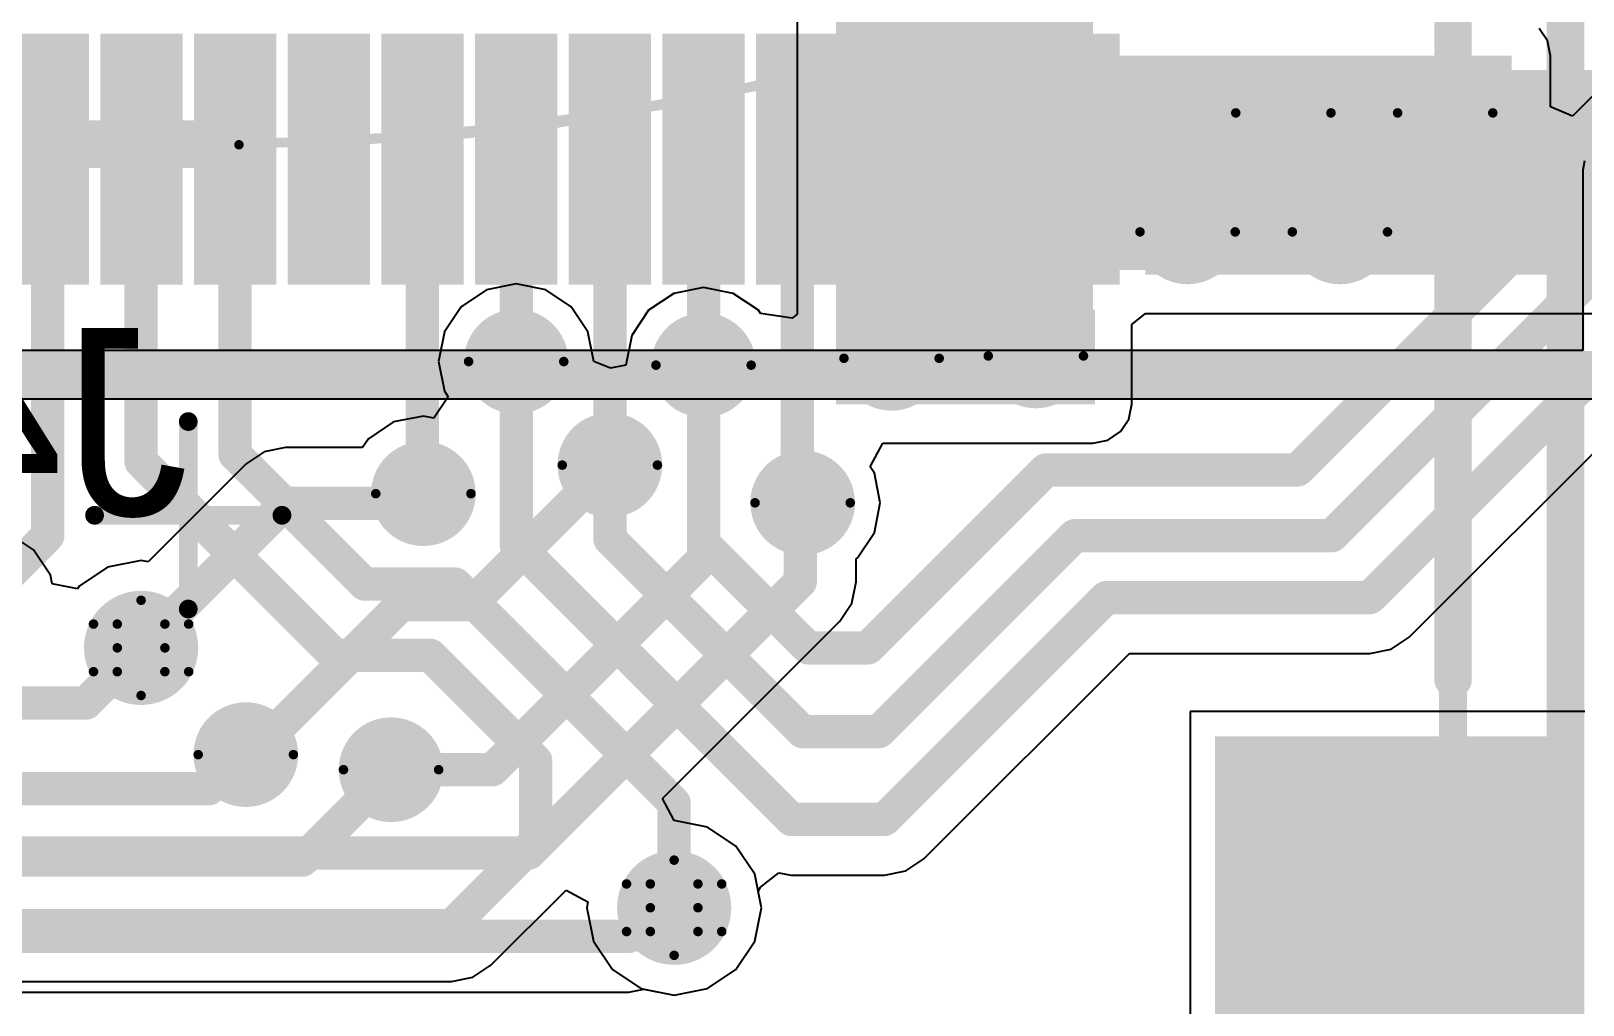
# Model space of a CAD drawing. Header units: millimetres. Extents: x 1.5 to 19.4, y 0 to 11.5.
# Drawn here: x 8.1013 to 8.4274, y 6.8576 to 7.0622 of the extents above; entities that cross this region are included whole.
import ezdxf

# ---------------------------------------------------------------- set-up
doc = ezdxf.new("R2010")
doc.units = ezdxf.units.MM
doc.header["$MEASUREMENT"] = 0
for name, color, linetype in [('BottomLayer', 5, 'Continuous'), ('BottomOverlay', 54, 'Continuous'), ('BottomPaste', 16, 'Continuous'), ('BottomSolder', 6, 'Continuous'), ('DrillDrawing', 1, 'Continuous'), ('InternalPlane1', 76, 'Continuous'), ('InternalPlane2', 16, 'Continuous'), ('Mechanical10', 56, 'Continuous'), ('Mechanical12', 56, 'Continuous'), ('Mechanical15', 56, 'Continuous'), ('Mechanical2', 216, 'Continuous'), ('MultiLayer', 9, 'Continuous'), ('TopLayer', 1, 'Continuous'), ('ViaHoleLayer', 16, 'Continuous')]:
    doc.layers.add(name, color=color, linetype=linetype)

# ---------------------------------------------------------------- blocks, each defined once
blk = doc.blocks.new('OMRON_XF2M_2015_1A_0_B_10')
at = {"layer": 'BottomLayer'}
for points in [[(-0.28543, 0.04921), (-0.2185, 0.04921), (-0.28543, 0.10827), (-0.2185, 0.10827)], [(-0.19291, -0.09843), (-0.1811, -0.09843), (-0.19291, -0.05118), (-0.1811, -0.05118)], [(-0.17323, -0.09843), (-0.16142, -0.09843), (-0.17323, -0.05118), (-0.16142, -0.05118)], [(-0.15354, -0.09843), (-0.14173, -0.09843), (-0.15354, -0.05118), (-0.14173, -0.05118)], [(-0.13386, -0.09843), (-0.12205, -0.09843), (-0.13386, -0.05118), (-0.12205, -0.05118)], [(-0.11417, -0.09843), (-0.10236, -0.09843), (-0.11417, -0.05118), (-0.10236, -0.05118)], [(-0.09449, -0.09843), (-0.08268, -0.09843), (-0.09449, -0.05118), (-0.08268, -0.05118)], [(-0.0748, -0.09843), (-0.06299, -0.09843), (-0.0748, -0.05118), (-0.06299, -0.05118)], [(-0.05512, -0.09843), (-0.04331, -0.09843), (-0.05512, -0.05118), (-0.04331, -0.05118)], [(-0.03543, -0.09843), (-0.02362, -0.09843), (-0.03543, -0.05118), (-0.02362, -0.05118)], [(-0.01575, -0.09843), (-0.00394, -0.09843), (-0.01575, -0.05118), (-0.00394, -0.05118)], [(0.00394, -0.09843), (0.01575, -0.09843), (0.00394, -0.05118), (0.01575, -0.05118)], [(0.02362, -0.09843), (0.03543, -0.09843), (0.02362, -0.05118), (0.03543, -0.05118)]]:
    blk.add_solid(points, dxfattribs=at)
at = {"layer": 'BottomOverlay', "const_width": 0.00787}
blk.add_lwpolyline([(-0.26575, 0.03445), (-0.26575, -0.11614)], dxfattribs=at)
at = {"layer": 'BottomOverlay'}
for points, const_width in [([(-0.26772, 0.03445, 1), (-0.26378, 0.03445, 1)], 0.00394), ([(-0.21008, -0.075, 1), (-0.21992, -0.075, 1)], 0.00984), ([(-0.22238, -0.075, 1), (-0.21746, -0.075, 1)], 0.00492), ([(-0.21254, -0.075, 1), (-0.20762, -0.075, 1)], 0.00492)]:
    blk.add_lwpolyline(points, format="xyb", close=True, dxfattribs=dict(at, const_width=const_width))
at = {"layer": 'BottomPaste'}
for points in [[(-0.28543, 0.04921), (-0.2185, 0.04921), (-0.28543, 0.10827), (-0.2185, 0.10827)], [(-0.19291, -0.09843), (-0.1811, -0.09843), (-0.19291, -0.05118), (-0.1811, -0.05118)], [(-0.17323, -0.09843), (-0.16142, -0.09843), (-0.17323, -0.05118), (-0.16142, -0.05118)], [(-0.15354, -0.09843), (-0.14173, -0.09843), (-0.15354, -0.05118), (-0.14173, -0.05118)], [(-0.13386, -0.09843), (-0.12205, -0.09843), (-0.13386, -0.05118), (-0.12205, -0.05118)], [(-0.11417, -0.09843), (-0.10236, -0.09843), (-0.11417, -0.05118), (-0.10236, -0.05118)], [(-0.09449, -0.09843), (-0.08268, -0.09843), (-0.09449, -0.05118), (-0.08268, -0.05118)], [(-0.0748, -0.09843), (-0.06299, -0.09843), (-0.0748, -0.05118), (-0.06299, -0.05118)], [(-0.05512, -0.09843), (-0.04331, -0.09843), (-0.05512, -0.05118), (-0.04331, -0.05118)], [(-0.03543, -0.09843), (-0.02362, -0.09843), (-0.03543, -0.05118), (-0.02362, -0.05118)], [(-0.01575, -0.09843), (-0.00394, -0.09843), (-0.01575, -0.05118), (-0.00394, -0.05118)], [(0.00394, -0.09843), (0.01575, -0.09843), (0.00394, -0.05118), (0.01575, -0.05118)], [(0.02362, -0.09843), (0.03543, -0.09843), (0.02362, -0.05118), (0.03543, -0.05118)]]:
    blk.add_solid(points, dxfattribs=at)
at = {"layer": 'BottomSolder'}
for points in [[(-0.28819, 0.04646), (-0.21575, 0.04646), (-0.28819, 0.11102), (-0.21575, 0.11102)], [(-0.19567, -0.10118), (-0.17835, -0.10118), (-0.19567, -0.04843), (-0.17835, -0.04843)], [(-0.17598, -0.10118), (-0.15866, -0.10118), (-0.17598, -0.04843), (-0.15866, -0.04843)], [(-0.1563, -0.10118), (-0.13898, -0.10118), (-0.1563, -0.04843), (-0.13898, -0.04843)], [(-0.13661, -0.10118), (-0.11929, -0.10118), (-0.13661, -0.04843), (-0.11929, -0.04843)], [(-0.11693, -0.10118), (-0.09961, -0.10118), (-0.11693, -0.04843), (-0.09961, -0.04843)], [(-0.09724, -0.10118), (-0.07992, -0.10118), (-0.09724, -0.04843), (-0.07992, -0.04843)], [(-0.07756, -0.10118), (-0.06024, -0.10118), (-0.07756, -0.04843), (-0.06024, -0.04843)], [(-0.05787, -0.10118), (-0.04055, -0.10118), (-0.05787, -0.04843), (-0.04055, -0.04843)], [(-0.03819, -0.10118), (-0.02087, -0.10118), (-0.03819, -0.04843), (-0.02087, -0.04843)], [(-0.0185, -0.10118), (-0.00118, -0.10118), (-0.0185, -0.04843), (-0.00118, -0.04843)], [(0.00118, -0.10118), (0.0185, -0.10118), (0.00118, -0.04843), (0.0185, -0.04843)], [(0.02087, -0.10118), (0.03819, -0.10118), (0.02087, -0.04843), (0.03819, -0.04843)]]:
    blk.add_solid(points, dxfattribs=at)
at = {"layer": 'Mechanical10', "const_width": 0.00787}
blk.add_lwpolyline([(-0.28937, 0.12008), (-0.28937, -0.12008)], dxfattribs=at)
at = {"layer": 'Mechanical12', "const_width": 0.00591}
blk.add_lwpolyline([(-0.26575, 0.11614), (-0.26575, -0.11614)], dxfattribs=at)
at = {"layer": 'Mechanical15'}
for points, const_width in [([(-0.28937, 0.12008), (-0.28937, -0.12008)], 0.00787), ([(0, 0.01969), (0, -0.01969)], 0.00394), ([(0.01969, 0), (-0.01969, 0)], 0.00394)]:
    blk.add_lwpolyline(points, dxfattribs=dict(at, const_width=const_width))
at = {"layer": 'Mechanical15', "const_width": 0.00197}
for points in [[(-0.00098, 0.01969, 1), (0.00098, 0.01969, 1)], [(-0.02067, 0, 1), (-0.0187, 0, 1)], [(0.0187, 0, 1), (0.02067, 0, 1)], [(-0.00098, -0.01969, 1), (0.00098, -0.01969, 1)]]:
    blk.add_lwpolyline(points, format="xyb", close=True, dxfattribs=at)
at = {"layer": 'Mechanical10', "text_generation_flag": 2}
blk.add_text('J4', height=0.03937, rotation=180, dxfattribs=at).set_placement((0, 0))

msp = doc.modelspace()

# ---------------------------------------------------------------- linework, layer by layer
at = {"layer": 'BottomLayer'}
for p, q in [((8.47676, 7.0959), (8.42519, 7.04433)), ((8.41995, 7.0601), (8.41818, 7.06274)), ((8.42057, 7.05698), (8.41995, 7.0601)), ((8.42057, 7.04625), (8.42057, 7.05698)), ((8.39088, 6.93485), (8.50127, 7.04525)), ((8.42519, 7.04433), (8.42057, 7.04625)), ((8.38259, 6.93142), (8.38707, 6.93231)), ((8.38707, 6.93231), (8.39088, 6.93485)), ((8.28888, 6.88825), (8.33206, 6.93142)), ((8.33206, 6.93142), (8.38259, 6.93142)), ((8.42776, 6.91923), (8.34483, 6.91923)), ((8.34483, 6.91923), (8.34483, 6.84417)), ((8.28508, 6.8857), (8.28888, 6.88825)), ((8.25454, 6.88228), (8.2584, 6.88534)), ((8.2584, 6.88534), (8.26104, 6.88481)), ((8.26104, 6.88481), (8.28059, 6.88481)), ((8.28059, 6.88481), (8.28508, 6.8857)), ((8.19793, 6.86591), (8.2137, 6.88168)), ((8.2137, 6.88168), (8.21831, 6.87922)), ((8.25407, 6.88149), (8.25454, 6.88228)), ((8.25477, 6.87798), (8.25407, 6.88149)), ((8.21831, 6.87922), (8.21806, 6.87798)), ((8.21806, 6.87798), (8.21946, 6.87095)), ((8.25337, 6.87095), (8.25477, 6.87798)), ((8.21946, 6.87095), (8.22344, 6.865)), ((8.24939, 6.865), (8.25337, 6.87095)), ((8.19412, 6.86336), (8.19793, 6.86591)), ((8.22344, 6.865), (8.22939, 6.86102)), ((8.24344, 6.86102), (8.24939, 6.865)), ((8.0212, 6.86247), (8.18964, 6.86247)), ((8.18964, 6.86247), (8.19412, 6.86336)), ((8.22939, 6.86102), (8.23642, 6.85962)), ((8.23642, 6.85962), (8.24344, 6.86102))]:
    msp.add_line(p, q, dxfattribs=at)
for points, const_width in [([(8.36742, 6.96998), (8.48505, 7.08761)], 0.007), ([(8.37459, 6.95614), (8.49142, 7.07298)], 0.007), ([(8.38259, 6.94314), (8.49642, 7.05698)], 0.007), ([(8.1048, 6.95614), (8.1048, 7.03524)], 0.007), ([(8.12442, 7.03517), (8.12449, 7.03524)], 0.007), ([(8.12442, 6.97173), (8.12442, 7.03517)], 0.007), ([(8.14417, 6.97322), (8.14417, 7.03524)], 0.007), ([(8.18354, 6.96498), (8.18354, 7.03524)], 0.007), ([(8.20323, 6.99274), (8.20323, 7.03524)], 0.007), ([(8.22291, 6.97098), (8.22291, 7.03524)], 0.007), ([(8.2426, 6.99198), (8.2426, 7.03524)], 0.007), ([(8.26228, 6.96419), (8.26228, 7.03524)], 0.007), ([(8.28197, 6.99355), (8.28197, 7.03524)], 0.009), ([(8.28197, 7.03524), (8.2821, 7.03511)], 0.007), ([(8.28197, 6.99355), (8.2821, 6.99342)], 0.009), ([(8.20323, 6.95435), (8.20323, 6.99274)], 0.007), ([(8.2426, 6.95457), (8.2426, 6.99198)], 0.007), ([(8.12442, 6.97173), (8.16517, 6.93098)], 0.007), ([(8.14417, 6.97322), (8.17142, 6.94598)], 0.007), ([(8.22291, 6.95548), (8.22291, 6.97098)], 0.007), ([(8.27715, 6.93258), (8.31454, 6.96998)], 0.007), ([(8.31454, 6.96998), (8.36742, 6.96998)], 0.007), ([(8.26228, 6.96419), (8.26342, 6.96306)], 0.007), ([(8.09029, 6.94163), (8.1048, 6.95614)], 0.007), ([(8.22291, 6.95548), (8.26342, 6.91498)], 0.007), ([(8.27942, 6.91498), (8.32059, 6.95614)], 0.007), ([(8.32059, 6.95614), (8.37459, 6.95614)], 0.007), ([(8.20323, 6.95435), (8.26104, 6.89654)], 0.007), ([(8.2426, 6.95457), (8.26459, 6.93258)], 0.007), ([(8.17142, 6.94598), (8.19042, 6.94598)], 0.007), ([(8.19042, 6.94598), (8.23642, 6.89998)], 0.007), ([(8.28059, 6.89654), (8.3272, 6.94314)], 0.007), ([(8.3272, 6.94314), (8.38259, 6.94314)], 0.007), ([(8.11281, 6.92098), (8.12442, 6.93258)], 0.007), ([(8.26459, 6.93258), (8.27715, 6.93258)], 0.007), ([(8.16517, 6.93098), (8.18524, 6.93098)], 0.007), ([(8.18524, 6.93098), (8.20733, 6.90889)], 0.007), ([(8.05142, 6.92098), (8.11281, 6.92098)], 0.007), ([(8.26342, 6.91498), (8.27942, 6.91498)], 0.007), ([(8.13861, 6.90298), (8.14579, 6.91015)], 0.007), ([(8.14579, 6.91015), (8.14642, 6.91015)], 0.007), ([(8.1583, 6.88798), (8.1773, 6.90698)], 0.007), ([(8.17694, 6.90698), (8.1773, 6.90698)], 0.007), ([(8.20733, 6.89189), (8.20733, 6.90889)], 0.007), ([(8.04342, 6.90298), (8.13861, 6.90298)], 0.007), ([(8.23642, 6.87798), (8.23642, 6.89998)], 0.007), ([(8.26104, 6.89654), (8.28059, 6.89654)], 0.007), ([(8.18964, 6.8742), (8.20733, 6.89189)], 0.007), ([(8.03242, 6.88798), (8.1583, 6.88798)], 0.007), ([(8.0212, 6.8742), (8.18964, 6.8742)], 0.007)]:
    msp.add_lwpolyline(points, dxfattribs=dict(at, const_width=const_width))
for points, const_width in [([(8.36042, 7.04498, 1), (8.36842, 7.04498, 1)], 0.008), ([(8.39442, 7.04498, 1), (8.40242, 7.04498, 1)], 0.008), ([(8.10305, 7.03524, 1), (8.10655, 7.03524, 1)], 0.0035), ([(8.12267, 7.03517, 1), (8.12617, 7.03517, 1)], 0.0035), ([(8.12267, 7.03517, 1), (8.12617, 7.03517, 1)], 0.0035), ([(8.12274, 7.03524, 1), (8.12624, 7.03524, 1)], 0.0035), ([(8.14242, 7.03524, 1), (8.14592, 7.03524, 1)], 0.0035), ([(8.18179, 7.03524, 1), (8.18529, 7.03524, 1)], 0.0035), ([(8.20148, 7.03524, 1), (8.20498, 7.03524, 1)], 0.0035), ([(8.22116, 7.03524, 1), (8.22466, 7.03524, 1)], 0.0035), ([(8.24085, 7.03524, 1), (8.24435, 7.03524, 1)], 0.0035), ([(8.26053, 7.03524, 1), (8.26403, 7.03524, 1)], 0.0035), ([(8.27972, 7.03524, 1), (8.28422, 7.03524, 1)], 0.0045), ([(8.28022, 7.03524, 1), (8.28372, 7.03524, 1)], 0.0035), ([(8.28035, 7.03511, 1), (8.28385, 7.03511, 1)], 0.0035), ([(8.3403, 7.01998, 1), (8.3483, 7.01998, 1)], 0.008), ([(8.3723, 7.01998, 1), (8.3803, 7.01998, 1)], 0.008), ([(8.2781, 6.99342, 1), (8.2861, 6.99342, 1)], 0.008), ([(8.30842, 6.99392, 1), (8.31642, 6.99392, 1)], 0.008), ([(8.19923, 6.99274, 1), (8.20723, 6.99274, 1)], 0.008), ([(8.2386, 6.99198, 1), (8.2466, 6.99198, 1)], 0.008), ([(8.27972, 6.99355, 1), (8.28422, 6.99355, 1)], 0.0045), ([(8.27972, 6.99355, 1), (8.28422, 6.99355, 1)], 0.0045), ([(8.27985, 6.99342, 1), (8.28435, 6.99342, 1)], 0.0045), ([(8.20148, 6.99274, 1), (8.20498, 6.99274, 1)], 0.0035), ([(8.20148, 6.99274, 1), (8.20498, 6.99274, 1)], 0.0035), ([(8.24085, 6.99198, 1), (8.24435, 6.99198, 1)], 0.0035), ([(8.24085, 6.99198, 1), (8.24435, 6.99198, 1)], 0.0035), ([(8.21891, 6.97098, 1), (8.22691, 6.97098, 1)], 0.008), ([(8.12267, 6.97173, 1), (8.12617, 6.97173, 1)], 0.0035), ([(8.12267, 6.97173, 1), (8.12617, 6.97173, 1)], 0.0035), ([(8.14242, 6.97322, 1), (8.14592, 6.97322, 1)], 0.0035), ([(8.14242, 6.97322, 1), (8.14592, 6.97322, 1)], 0.0035), ([(8.17973, 6.96498, 1), (8.18773, 6.96498, 1)], 0.008), ([(8.22116, 6.97098, 1), (8.22466, 6.97098, 1)], 0.0035), ([(8.22116, 6.97098, 1), (8.22466, 6.97098, 1)], 0.0035), ([(8.31279, 6.96998, 1), (8.31629, 6.96998, 1)], 0.0035), ([(8.31279, 6.96998, 1), (8.31629, 6.96998, 1)], 0.0035), ([(8.36567, 6.96998, 1), (8.36917, 6.96998, 1)], 0.0035), ([(8.36567, 6.96998, 1), (8.36917, 6.96998, 1)], 0.0035), ([(8.18179, 6.96498, 1), (8.18529, 6.96498, 1)], 0.0035), ([(8.25942, 6.96306, 1), (8.26742, 6.96306, 1)], 0.008), ([(8.26053, 6.96419, 1), (8.26403, 6.96419, 1)], 0.0035), ([(8.26053, 6.96419, 1), (8.26403, 6.96419, 1)], 0.0035), ([(8.26167, 6.96306, 1), (8.26517, 6.96306, 1)], 0.0035), ([(8.10305, 6.95614, 1), (8.10655, 6.95614, 1)], 0.0035), ([(8.10305, 6.95614, 1), (8.10655, 6.95614, 1)], 0.0035), ([(8.22116, 6.95548, 1), (8.22466, 6.95548, 1)], 0.0035), ([(8.22116, 6.95548, 1), (8.22466, 6.95548, 1)], 0.0035), ([(8.31884, 6.95614, 1), (8.32234, 6.95614, 1)], 0.0035), ([(8.31884, 6.95614, 1), (8.32234, 6.95614, 1)], 0.0035), ([(8.37284, 6.95614, 1), (8.37634, 6.95614, 1)], 0.0035), ([(8.37284, 6.95614, 1), (8.37634, 6.95614, 1)], 0.0035), ([(8.20148, 6.95435, 1), (8.20498, 6.95435, 1)], 0.0035), ([(8.20148, 6.95435, 1), (8.20498, 6.95435, 1)], 0.0035), ([(8.24085, 6.95457, 1), (8.24435, 6.95457, 1)], 0.0035), ([(8.24085, 6.95457, 1), (8.24435, 6.95457, 1)], 0.0035), ([(8.16967, 6.94598, 1), (8.17317, 6.94598, 1)], 0.0035), ([(8.16967, 6.94598, 1), (8.17317, 6.94598, 1)], 0.0035), ([(8.18867, 6.94598, 1), (8.19217, 6.94598, 1)], 0.0035), ([(8.18867, 6.94598, 1), (8.19217, 6.94598, 1)], 0.0035), ([(8.32545, 6.94314, 1), (8.32895, 6.94314, 1)], 0.0035), ([(8.32545, 6.94314, 1), (8.32895, 6.94314, 1)], 0.0035), ([(8.38084, 6.94314, 1), (8.38434, 6.94314, 1)], 0.0035), ([(8.38084, 6.94314, 1), (8.38434, 6.94314, 1)], 0.0035), ([(8.11942, 6.93258, 1), (8.12942, 6.93258, 1)], 0.01), ([(8.12267, 6.93258, 1), (8.12617, 6.93258, 1)], 0.0035), ([(8.26284, 6.93258, 1), (8.26634, 6.93258, 1)], 0.0035), ([(8.26284, 6.93258, 1), (8.26634, 6.93258, 1)], 0.0035), ([(8.2754, 6.93258, 1), (8.2789, 6.93258, 1)], 0.0035), ([(8.2754, 6.93258, 1), (8.2789, 6.93258, 1)], 0.0035), ([(8.16342, 6.93098, 1), (8.16692, 6.93098, 1)], 0.0035), ([(8.16342, 6.93098, 1), (8.16692, 6.93098, 1)], 0.0035), ([(8.18349, 6.93098, 1), (8.18699, 6.93098, 1)], 0.0035), ([(8.18349, 6.93098, 1), (8.18699, 6.93098, 1)], 0.0035), ([(8.11106, 6.92098, 1), (8.11456, 6.92098, 1)], 0.0035), ([(8.11106, 6.92098, 1), (8.11456, 6.92098, 1)], 0.0035), ([(8.14242, 6.91015, 1), (8.15042, 6.91015, 1)], 0.008), ([(8.26167, 6.91498, 1), (8.26517, 6.91498, 1)], 0.0035), ([(8.26167, 6.91498, 1), (8.26517, 6.91498, 1)], 0.0035), ([(8.27767, 6.91498, 1), (8.28117, 6.91498, 1)], 0.0035), ([(8.27767, 6.91498, 1), (8.28117, 6.91498, 1)], 0.0035), ([(8.14404, 6.91015, 1), (8.14754, 6.91015, 1)], 0.0035), ([(8.14404, 6.91015, 1), (8.14754, 6.91015, 1)], 0.0035), ([(8.14467, 6.91015, 1), (8.14817, 6.91015, 1)], 0.0035), ([(8.17294, 6.90698, 1), (8.18094, 6.90698, 1)], 0.008), ([(8.17519, 6.90698, 1), (8.17869, 6.90698, 1)], 0.0035), ([(8.17555, 6.90698, 1), (8.17905, 6.90698, 1)], 0.0035), ([(8.17555, 6.90698, 1), (8.17905, 6.90698, 1)], 0.0035), ([(8.20558, 6.90889, 1), (8.20908, 6.90889, 1)], 0.0035), ([(8.20558, 6.90889, 1), (8.20908, 6.90889, 1)], 0.0035), ([(8.13686, 6.90298, 1), (8.14036, 6.90298, 1)], 0.0035), ([(8.13686, 6.90298, 1), (8.14036, 6.90298, 1)], 0.0035), ([(8.23467, 6.89998, 1), (8.23817, 6.89998, 1)], 0.0035), ([(8.23467, 6.89998, 1), (8.23817, 6.89998, 1)], 0.0035), ([(8.25929, 6.89654, 1), (8.26279, 6.89654, 1)], 0.0035), ([(8.25929, 6.89654, 1), (8.26279, 6.89654, 1)], 0.0035), ([(8.27884, 6.89654, 1), (8.28234, 6.89654, 1)], 0.0035), ([(8.27884, 6.89654, 1), (8.28234, 6.89654, 1)], 0.0035), ([(8.20558, 6.89189, 1), (8.20908, 6.89189, 1)], 0.0035), ([(8.20558, 6.89189, 1), (8.20908, 6.89189, 1)], 0.0035), ([(8.15655, 6.88798, 1), (8.16005, 6.88798, 1)], 0.0035), ([(8.15655, 6.88798, 1), (8.16005, 6.88798, 1)], 0.0035), ([(8.23142, 6.87798, 1), (8.24142, 6.87798, 1)], 0.01), ([(8.23467, 6.87798, 1), (8.23817, 6.87798, 1)], 0.0035), ([(8.18789, 6.8742, 1), (8.19139, 6.8742, 1)], 0.0035), ([(8.18789, 6.8742, 1), (8.19139, 6.8742, 1)], 0.0035)]:
    msp.add_lwpolyline(points, format="xyb", close=True, dxfattribs=dict(at, const_width=const_width))
for points in [[(8.29842, 7.01198), (8.3863, 7.01198), (8.29842, 7.05698), (8.3863, 7.05698)], [(8.37242, 7.03509), (8.41242, 7.03509), (8.37242, 7.05698), (8.41242, 7.05698)], [(8.27375, 6.98378), (8.32481, 6.98378), (8.27375, 7.00362), (8.32481, 7.00362)]]:
    msp.add_solid(points, dxfattribs=at)
at = {"layer": 'DrillDrawing'}
for points, const_width in [([(8.37442, 7.04498, 1), (8.35442, 7.04498, 1)], 0.002), ([(8.40842, 7.04498, 1), (8.38842, 7.04498, 1)], 0.002), ([(8.35392, 7.04498, 1), (8.35492, 7.04498, 1)], 0.001), ([(8.37392, 7.04498, 1), (8.37492, 7.04498, 1)], 0.001), ([(8.38792, 7.04498, 1), (8.38892, 7.04498, 1)], 0.001), ([(8.40792, 7.04498, 1), (8.40892, 7.04498, 1)], 0.001), ([(8.3543, 7.01998, 1), (8.3343, 7.01998, 1)], 0.002), ([(8.3863, 7.01998, 1), (8.3663, 7.01998, 1)], 0.002), ([(8.3338, 7.01998, 1), (8.3348, 7.01998, 1)], 0.001), ([(8.3538, 7.01998, 1), (8.3548, 7.01998, 1)], 0.001), ([(8.3658, 7.01998, 1), (8.3668, 7.01998, 1)], 0.001), ([(8.3858, 7.01998, 1), (8.3868, 7.01998, 1)], 0.001), ([(8.2921, 6.99342, 1), (8.2721, 6.99342, 1)], 0.002), ([(8.32242, 6.99392, 1), (8.30242, 6.99392, 1)], 0.002), ([(8.21323, 6.99274, 1), (8.19323, 6.99274, 1)], 0.002), ([(8.2526, 6.99198, 1), (8.2326, 6.99198, 1)], 0.002), ([(8.2716, 6.99342, 1), (8.2726, 6.99342, 1)], 0.001), ([(8.2916, 6.99342, 1), (8.2926, 6.99342, 1)], 0.001), ([(8.30192, 6.99392, 1), (8.30292, 6.99392, 1)], 0.001), ([(8.32192, 6.99392, 1), (8.32292, 6.99392, 1)], 0.001), ([(8.19273, 6.99274, 1), (8.19373, 6.99274, 1)], 0.001), ([(8.21273, 6.99274, 1), (8.21373, 6.99274, 1)], 0.001), ([(8.2321, 6.99198, 1), (8.2331, 6.99198, 1)], 0.001), ([(8.2521, 6.99198, 1), (8.2531, 6.99198, 1)], 0.001), ([(8.23291, 6.97098, 1), (8.21291, 6.97098, 1)], 0.002), ([(8.19373, 6.96498, 1), (8.17373, 6.96498, 1)], 0.002), ([(8.21241, 6.97098, 1), (8.21341, 6.97098, 1)], 0.001), ([(8.23241, 6.97098, 1), (8.23341, 6.97098, 1)], 0.001), ([(8.27342, 6.96306, 1), (8.25342, 6.96306, 1)], 0.002), ([(8.17323, 6.96498, 1), (8.17423, 6.96498, 1)], 0.001), ([(8.19323, 6.96498, 1), (8.19423, 6.96498, 1)], 0.001), ([(8.25292, 6.96306, 1), (8.25392, 6.96306, 1)], 0.001), ([(8.27292, 6.96306, 1), (8.27392, 6.96306, 1)], 0.001), ([(8.12392, 6.94258, 1), (8.12492, 6.94258, 1)], 0.001), ([(8.12392, 6.94258, 1), (8.12492, 6.94258, 1)], 0.001), ([(8.11392, 6.93758, 1), (8.11492, 6.93758, 1)], 0.001), ([(8.11392, 6.93758, 1), (8.11492, 6.93758, 1)], 0.001), ([(8.11892, 6.93758, 1), (8.11992, 6.93758, 1)], 0.001), ([(8.11892, 6.93758, 1), (8.11992, 6.93758, 1)], 0.001), ([(8.12892, 6.93758, 1), (8.12992, 6.93758, 1)], 0.001), ([(8.12892, 6.93758, 1), (8.12992, 6.93758, 1)], 0.001), ([(8.13392, 6.93758, 1), (8.13492, 6.93758, 1)], 0.001), ([(8.13392, 6.93758, 1), (8.13492, 6.93758, 1)], 0.001), ([(8.11892, 6.93258, 1), (8.11992, 6.93258, 1)], 0.001), ([(8.11892, 6.93258, 1), (8.11992, 6.93258, 1)], 0.001), ([(8.12892, 6.93258, 1), (8.12992, 6.93258, 1)], 0.001), ([(8.12892, 6.93258, 1), (8.12992, 6.93258, 1)], 0.001), ([(8.11392, 6.92758, 1), (8.11492, 6.92758, 1)], 0.001), ([(8.11392, 6.92758, 1), (8.11492, 6.92758, 1)], 0.001), ([(8.11892, 6.92758, 1), (8.11992, 6.92758, 1)], 0.001), ([(8.11892, 6.92758, 1), (8.11992, 6.92758, 1)], 0.001), ([(8.12892, 6.92758, 1), (8.12992, 6.92758, 1)], 0.001), ([(8.12892, 6.92758, 1), (8.12992, 6.92758, 1)], 0.001), ([(8.13392, 6.92758, 1), (8.13492, 6.92758, 1)], 0.001), ([(8.13392, 6.92758, 1), (8.13492, 6.92758, 1)], 0.001), ([(8.12392, 6.92258, 1), (8.12492, 6.92258, 1)], 0.001), ([(8.12392, 6.92258, 1), (8.12492, 6.92258, 1)], 0.001), ([(8.15642, 6.91015, 1), (8.13642, 6.91015, 1)], 0.002), ([(8.18694, 6.90698, 1), (8.16694, 6.90698, 1)], 0.002), ([(8.13592, 6.91015, 1), (8.13692, 6.91015, 1)], 0.001), ([(8.15592, 6.91015, 1), (8.15692, 6.91015, 1)], 0.001), ([(8.16644, 6.90698, 1), (8.16744, 6.90698, 1)], 0.001), ([(8.18644, 6.90698, 1), (8.18744, 6.90698, 1)], 0.001), ([(8.23592, 6.88798, 1), (8.23692, 6.88798, 1)], 0.001), ([(8.23592, 6.88798, 1), (8.23692, 6.88798, 1)], 0.001), ([(8.22592, 6.88298, 1), (8.22692, 6.88298, 1)], 0.001), ([(8.22592, 6.88298, 1), (8.22692, 6.88298, 1)], 0.001), ([(8.23092, 6.88298, 1), (8.23192, 6.88298, 1)], 0.001), ([(8.23092, 6.88298, 1), (8.23192, 6.88298, 1)], 0.001), ([(8.24092, 6.88298, 1), (8.24192, 6.88298, 1)], 0.001), ([(8.24092, 6.88298, 1), (8.24192, 6.88298, 1)], 0.001), ([(8.24592, 6.88298, 1), (8.24692, 6.88298, 1)], 0.001), ([(8.24592, 6.88298, 1), (8.24692, 6.88298, 1)], 0.001), ([(8.23092, 6.87798, 1), (8.23192, 6.87798, 1)], 0.001), ([(8.23092, 6.87798, 1), (8.23192, 6.87798, 1)], 0.001), ([(8.24092, 6.87798, 1), (8.24192, 6.87798, 1)], 0.001), ([(8.24092, 6.87798, 1), (8.24192, 6.87798, 1)], 0.001), ([(8.22592, 6.87298, 1), (8.22692, 6.87298, 1)], 0.001), ([(8.22592, 6.87298, 1), (8.22692, 6.87298, 1)], 0.001), ([(8.23092, 6.87298, 1), (8.23192, 6.87298, 1)], 0.001), ([(8.23092, 6.87298, 1), (8.23192, 6.87298, 1)], 0.001), ([(8.24092, 6.87298, 1), (8.24192, 6.87298, 1)], 0.001), ([(8.24092, 6.87298, 1), (8.24192, 6.87298, 1)], 0.001), ([(8.24592, 6.87298, 1), (8.24692, 6.87298, 1)], 0.001), ([(8.24592, 6.87298, 1), (8.24692, 6.87298, 1)], 0.001), ([(8.23592, 6.86798, 1), (8.23692, 6.86798, 1)], 0.001), ([(8.23592, 6.86798, 1), (8.23692, 6.86798, 1)], 0.001)]:
    msp.add_lwpolyline(points, format="xyb", close=True, dxfattribs=dict(at, const_width=const_width))
at = {"layer": 'DrillDrawing', "const_width": 0.002}
for points in [[(8.11942, 6.93758), (8.12442, 6.94258)], [(8.12442, 6.94258), (8.12942, 6.93758)], [(8.11442, 6.93758), (8.11942, 6.93258)], [(8.11442, 6.93758), (8.11942, 6.93758)], [(8.12942, 6.93758), (8.13442, 6.93758)], [(8.12942, 6.93258), (8.13442, 6.93758)], [(8.11442, 6.92758), (8.11942, 6.93258)], [(8.12942, 6.93258), (8.13442, 6.92758)], [(8.11442, 6.92758), (8.11942, 6.92758)], [(8.11942, 6.92758), (8.12442, 6.92258)], [(8.12442, 6.92258), (8.12942, 6.92758)], [(8.12942, 6.92758), (8.13442, 6.92758)], [(8.23142, 6.88298), (8.23642, 6.88798)], [(8.23642, 6.88798), (8.24142, 6.88298)], [(8.22642, 6.88298), (8.23142, 6.87798)], [(8.22642, 6.88298), (8.23142, 6.88298)], [(8.24142, 6.88298), (8.24642, 6.88298)], [(8.24142, 6.87798), (8.24642, 6.88298)], [(8.22642, 6.87298), (8.23142, 6.87798)], [(8.24142, 6.87798), (8.24642, 6.87298)], [(8.22642, 6.87298), (8.23142, 6.87298)], [(8.23142, 6.87298), (8.23642, 6.86798)], [(8.23642, 6.86798), (8.24142, 6.87298)], [(8.24142, 6.87298), (8.24642, 6.87298)]]:
    msp.add_lwpolyline(points, dxfattribs=at)
at = {"layer": 'InternalPlane1'}
for points, const_width in [([(8.35892, 7.04498, 1), (8.36992, 7.04498, 1)], 0.011), ([(8.39292, 7.04498, 1), (8.40392, 7.04498, 1)], 0.011), ([(8.3388, 7.01998, 1), (8.3498, 7.01998, 1)], 0.011), ([(8.3708, 7.01998, 1), (8.3818, 7.01998, 1)], 0.011), ([(8.2766, 6.99342, 1), (8.2876, 6.99342, 1)], 0.011), ([(8.30692, 6.99392, 1), (8.31792, 6.99392, 1)], 0.011), ([(8.19773, 6.99274, 1), (8.20873, 6.99274, 1)], 0.011), ([(8.2371, 6.99198, 1), (8.2481, 6.99198, 1)], 0.011), ([(8.21741, 6.97098, 1), (8.22841, 6.97098, 1)], 0.011), ([(8.17823, 6.96498, 1), (8.18923, 6.96498, 1)], 0.011), ([(8.25792, 6.96306, 1), (8.26892, 6.96306, 1)], 0.011), ([(8.11842, 6.93258, 1), (8.13042, 6.93258, 1)], 0.012), ([(8.14092, 6.91015, 1), (8.15192, 6.91015, 1)], 0.011), ([(8.17144, 6.90698, 1), (8.18244, 6.90698, 1)], 0.011), ([(8.23042, 6.87798, 1), (8.24242, 6.87798, 1)], 0.012)]:
    msp.add_lwpolyline(points, format="xyb", close=True, dxfattribs=dict(at, const_width=const_width))
at = {"layer": 'InternalPlane2'}
for p, q in [((8.42771, 7.03493), (8.42732, 7.03298)), ((8.42732, 7.03298), (8.42732, 6.99507)), ((8.42732, 6.99507), (7.75153, 6.99507)), ((7.74942, 6.98488), (8.43242, 6.98488))]:
    msp.add_line(p, q, dxfattribs=at)
for points, const_width in [([(8.35892, 7.04498, 1), (8.36992, 7.04498, 1)], 0.011), ([(8.39292, 7.04498, 1), (8.40392, 7.04498, 1)], 0.011), ([(8.3388, 7.01998, 1), (8.3498, 7.01998, 1)], 0.011), ([(8.3708, 7.01998, 1), (8.3818, 7.01998, 1)], 0.011), ([(8.2766, 6.99342, 1), (8.2876, 6.99342, 1)], 0.011), ([(8.30692, 6.99392, 1), (8.31792, 6.99392, 1)], 0.011), ([(8.19773, 6.99274, 1), (8.20873, 6.99274, 1)], 0.011), ([(8.2371, 6.99198, 1), (8.2481, 6.99198, 1)], 0.011), ([(8.21741, 6.97098, 1), (8.22841, 6.97098, 1)], 0.011), ([(8.17823, 6.96498, 1), (8.18923, 6.96498, 1)], 0.011), ([(8.25792, 6.96306, 1), (8.26892, 6.96306, 1)], 0.011), ([(8.11842, 6.93258, 1), (8.13042, 6.93258, 1)], 0.012), ([(8.14092, 6.91015, 1), (8.15192, 6.91015, 1)], 0.011), ([(8.17144, 6.90698, 1), (8.18244, 6.90698, 1)], 0.011), ([(8.23042, 6.87798, 1), (8.24242, 6.87798, 1)], 0.012)]:
    msp.add_lwpolyline(points, format="xyb", close=True, dxfattribs=dict(at, const_width=const_width))
at = {"layer": 'InternalPlane2', "const_width": 0.01}
msp.add_lwpolyline([(7.74942, 6.98998), (8.43242, 6.98998)], dxfattribs=at)
at = {"layer": 'Mechanical2', "const_width": 0.00197}
for points in [[(8.60783, 7.35412, -2.449692), (8.33569, 7.99437)], [(8.16247, 8.03208, -0.98256), (8.14498, 7.03829)]]:
    msp.add_lwpolyline(points, format="xyb", dxfattribs=at)
at = {"layer": 'Mechanical2', "const_width": 0.01}
msp.add_lwpolyline([(7.05193, 7.03839), (8.14248, 7.03839)], dxfattribs=at)
at = {"layer": 'Mechanical2'}
for points, const_width in [([(8.13998, 7.03839, 1), (8.14498, 7.03839, 1)], 0.005), ([(8.14449, 7.03829, 1), (8.14548, 7.03829, 1)], 0.000984)]:
    msp.add_lwpolyline(points, format="xyb", close=True, dxfattribs=dict(at, const_width=const_width))
at = {"layer": 'MultiLayer'}
for points, const_width in [([(8.36042, 7.04498, 1), (8.36842, 7.04498, 1)], 0.008), ([(8.39442, 7.04498, 1), (8.40242, 7.04498, 1)], 0.008), ([(8.3403, 7.01998, 1), (8.3483, 7.01998, 1)], 0.008), ([(8.3723, 7.01998, 1), (8.3803, 7.01998, 1)], 0.008), ([(8.2781, 6.99342, 1), (8.2861, 6.99342, 1)], 0.008), ([(8.30842, 6.99392, 1), (8.31642, 6.99392, 1)], 0.008), ([(8.19923, 6.99274, 1), (8.20723, 6.99274, 1)], 0.008), ([(8.2386, 6.99198, 1), (8.2466, 6.99198, 1)], 0.008), ([(8.21891, 6.97098, 1), (8.22691, 6.97098, 1)], 0.008), ([(8.17973, 6.96498, 1), (8.18773, 6.96498, 1)], 0.008), ([(8.25942, 6.96306, 1), (8.26742, 6.96306, 1)], 0.008), ([(8.11942, 6.93258, 1), (8.12942, 6.93258, 1)], 0.01), ([(8.14242, 6.91015, 1), (8.15042, 6.91015, 1)], 0.008), ([(8.17294, 6.90698, 1), (8.18094, 6.90698, 1)], 0.008), ([(8.23142, 6.87798, 1), (8.24142, 6.87798, 1)], 0.01)]:
    msp.add_lwpolyline(points, format="xyb", close=True, dxfattribs=dict(at, const_width=const_width))
at = {"layer": 'TopLayer'}
for p, q in [((8.26226, 7.08098), (8.26226, 7.00272)), ((8.19699, 7.00781), (8.19169, 7.00427)), ((8.20323, 7.00905), (8.19699, 7.00781)), ((8.20947, 7.00781), (8.20323, 7.00905)), ((8.21476, 7.00427), (8.20947, 7.00781)), ((8.2426, 7.00829), (8.23636, 7.00705)), ((8.24884, 7.00705), (8.2426, 7.00829)), ((8.19169, 7.00427), (8.18816, 6.99898)), ((8.2183, 6.99898), (8.21476, 7.00427)), ((8.23636, 7.00705), (8.23106, 7.00351)), ((8.25413, 7.00351), (8.24884, 7.00705)), ((8.23106, 7.00351), (8.22753, 6.99822)), ((8.25459, 7.00283), (8.25413, 7.00351)), ((8.26124, 7.00187), (8.25459, 7.00283)), ((8.26226, 7.00272), (8.26124, 7.00187)), ((8.33257, 7.00049), (8.33542, 7.00282)), ((8.33542, 7.00282), (8.43048, 7.00282)), ((8.18816, 6.99898), (8.18691, 6.99274)), ((8.21954, 6.99274), (8.2183, 6.99898)), ((8.22753, 6.99822), (8.22628, 6.99198)), ((8.33257, 6.98378), (8.33257, 7.00049)), ((8.18691, 6.99274), (8.18816, 6.9865)), ((8.22308, 6.99137), (8.21954, 6.99274)), ((8.22628, 6.99198), (8.22308, 6.99137)), ((8.18892, 6.98535), (8.18591, 6.98086)), ((8.18816, 6.9865), (8.18892, 6.98535)), ((8.18373, 6.98129), (8.17748, 6.98005)), ((8.18591, 6.98086), (8.18373, 6.98129)), ((8.33195, 6.98066), (8.33257, 6.98378)), ((8.17748, 6.98005), (8.17219, 6.97651)), ((8.32754, 6.97624), (8.33019, 6.97801)), ((8.33019, 6.97801), (8.33195, 6.98066)), ((8.15478, 6.97467), (8.15029, 6.97378)), ((8.17096, 6.97467), (8.15478, 6.97467)), ((8.17219, 6.97651), (8.17096, 6.97467)), ((8.27761, 6.97062), (8.28028, 6.97562)), ((8.28028, 6.97562), (8.32442, 6.97562)), ((8.32442, 6.97562), (8.32754, 6.97624)), ((8.15029, 6.97378), (8.14649, 6.97124)), ((8.14649, 6.97124), (8.12589, 6.95064)), ((8.27849, 6.9693), (8.27761, 6.97062)), ((8.27973, 6.96306), (8.27849, 6.9693)), ((8.27849, 6.95682), (8.27973, 6.96306)), ((8.10183, 6.95317), (8.09653, 6.9567)), ((8.27495, 6.95152), (8.27849, 6.95682)), ((8.10536, 6.94788), (8.10183, 6.95317)), ((8.11739, 6.94954), (8.11144, 6.94556)), ((8.12442, 6.95094), (8.11739, 6.94954)), ((8.12589, 6.95064), (8.12442, 6.95094)), ((8.27464, 6.95132), (8.27495, 6.95152)), ((8.27464, 6.94648), (8.27464, 6.95132)), ((8.10573, 6.94602), (8.10536, 6.94788)), ((8.11104, 6.94496), (8.10573, 6.94602)), ((8.11144, 6.94556), (8.11104, 6.94496)), ((8.27375, 6.94199), (8.27464, 6.94648)), ((8.27121, 6.93819), (8.27375, 6.94199)), ((8.23396, 6.90094), (8.27121, 6.93819)), ((8.23642, 6.89633), (8.23396, 6.90094)), ((8.24344, 6.89493), (8.23642, 6.89633)), ((8.24939, 6.89095), (8.24344, 6.89493)), ((8.25337, 6.885), (8.24939, 6.89095)), ((8.25477, 6.87798), (8.25337, 6.885)), ((8.25337, 6.87095), (8.25477, 6.87798)), ((8.24939, 6.865), (8.25337, 6.87095)), ((8.24344, 6.86102), (8.24939, 6.865)), ((8.2269, 6.86025), (8.23008, 6.86088)), ((8.23008, 6.86088), (8.23642, 6.85962)), ((8.23642, 6.85962), (8.24344, 6.86102)), ((7.78442, 6.86025), (8.2269, 6.86025))]:
    msp.add_line(p, q, dxfattribs=at)
for points, const_width in [([(8.36042, 7.04498, 1), (8.36842, 7.04498, 1)], 0.008), ([(8.39442, 7.04498, 1), (8.40242, 7.04498, 1)], 0.008), ([(8.3403, 7.01998, 1), (8.3483, 7.01998, 1)], 0.008), ([(8.3723, 7.01998, 1), (8.3803, 7.01998, 1)], 0.008), ([(8.2781, 6.99342, 1), (8.2861, 6.99342, 1)], 0.008), ([(8.30842, 6.99392, 1), (8.31642, 6.99392, 1)], 0.008), ([(8.19923, 6.99274, 1), (8.20723, 6.99274, 1)], 0.008), ([(8.2386, 6.99198, 1), (8.2466, 6.99198, 1)], 0.008), ([(8.20148, 6.99274, 1), (8.20498, 6.99274, 1)], 0.0035), ([(8.20167, 6.99255, 1), (8.20517, 6.99255, 1)], 0.0035), ([(8.24085, 6.99198, 1), (8.24435, 6.99198, 1)], 0.0035), ([(8.21891, 6.97098, 1), (8.22691, 6.97098, 1)], 0.008), ([(8.17973, 6.96498, 1), (8.18773, 6.96498, 1)], 0.008), ([(8.22116, 6.97098, 1), (8.22466, 6.97098, 1)], 0.0035), ([(8.25942, 6.96306, 1), (8.26742, 6.96306, 1)], 0.008), ([(8.15303, 6.96295, 1), (8.15653, 6.96295, 1)], 0.0035), ([(8.15303, 6.96295, 1), (8.15653, 6.96295, 1)], 0.0035), ([(8.18164, 6.96295, 1), (8.18514, 6.96295, 1)], 0.0035), ([(8.26117, 6.96256, 1), (8.26467, 6.96256, 1)], 0.0035), ([(8.26117, 6.96256, 1), (8.26467, 6.96256, 1)], 0.0035), ([(8.26167, 6.96306, 1), (8.26517, 6.96306, 1)], 0.0035), ([(8.24085, 6.95134, 1), (8.24435, 6.95134, 1)], 0.0035), ([(8.24085, 6.95134, 1), (8.24435, 6.95134, 1)], 0.0035), ([(8.26117, 6.94648, 1), (8.26467, 6.94648, 1)], 0.0035), ([(8.26117, 6.94648, 1), (8.26467, 6.94648, 1)], 0.0035), ([(8.11942, 6.93258, 1), (8.12942, 6.93258, 1)], 0.01), ([(8.17732, 6.94163, 1), (8.18082, 6.94163, 1)], 0.0035), ([(8.17732, 6.94163, 1), (8.18082, 6.94163, 1)], 0.0035), ([(8.19182, 6.94163, 1), (8.19532, 6.94163, 1)], 0.0035), ([(8.19182, 6.94163, 1), (8.19532, 6.94163, 1)], 0.0035), ([(8.12267, 6.93258, 1), (8.12617, 6.93258, 1)], 0.0035), ([(8.12267, 6.93258, 1), (8.12617, 6.93258, 1)], 0.0035), ([(8.12607, 6.92918, 1), (8.12957, 6.92918, 1)], 0.0035), ([(8.12267, 6.92591, 1), (8.12617, 6.92591, 1)], 0.0035), ([(8.12267, 6.92591, 1), (8.12617, 6.92591, 1)], 0.0035), ([(8.12274, 6.92584, 1), (8.12624, 6.92584, 1)], 0.0035), ([(8.12274, 6.92584, 1), (8.12624, 6.92584, 1)], 0.0035), ([(8.14242, 6.91015, 1), (8.15042, 6.91015, 1)], 0.008), ([(8.14467, 6.91015, 1), (8.14817, 6.91015, 1)], 0.0035), ([(8.14467, 6.90948, 1), (8.14817, 6.90948, 1)], 0.0035), ([(8.14467, 6.90948, 1), (8.14817, 6.90948, 1)], 0.0035), ([(8.14517, 6.90948, 1), (8.14867, 6.90948, 1)], 0.0035), ([(8.14517, 6.90948, 1), (8.14867, 6.90948, 1)], 0.0035), ([(8.17294, 6.90698, 1), (8.18094, 6.90698, 1)], 0.008), ([(8.17519, 6.90698, 1), (8.17869, 6.90698, 1)], 0.0035), ([(8.19649, 6.90698, 1), (8.19999, 6.90698, 1)], 0.0035), ([(8.19649, 6.90698, 1), (8.19999, 6.90698, 1)], 0.0035), ([(8.20417, 6.88948, 1), (8.20767, 6.88948, 1)], 0.0035), ([(8.20417, 6.88948, 1), (8.20767, 6.88948, 1)], 0.0035), ([(8.23142, 6.87798, 1), (8.24142, 6.87798, 1)], 0.01), ([(8.23115, 6.87798, 1), (8.23465, 6.87798, 1)], 0.0035), ([(8.23115, 6.87798, 1), (8.23465, 6.87798, 1)], 0.0035), ([(8.23467, 6.87798, 1), (8.23817, 6.87798, 1)], 0.0035), ([(8.22515, 6.87198, 1), (8.22865, 6.87198, 1)], 0.0035), ([(8.22515, 6.87198, 1), (8.22865, 6.87198, 1)], 0.0035)]:
    msp.add_lwpolyline(points, format="xyb", close=True, dxfattribs=dict(at, const_width=const_width))
at = {"layer": 'TopLayer', "const_width": 0.007}
for points in [[(8.20323, 6.99274), (8.20342, 6.99255)], [(8.2426, 6.95134), (8.2426, 6.99198)], [(8.19357, 6.94163), (8.22291, 6.97098)], [(8.12442, 6.93258), (8.15478, 6.96295)], [(8.15478, 6.96295), (8.18339, 6.96295)], [(8.26292, 6.96256), (8.26342, 6.96306)], [(8.26292, 6.94648), (8.26292, 6.96256)], [(8.19824, 6.90698), (8.2426, 6.95134)], [(8.20592, 6.88948), (8.26292, 6.94648)], [(8.14692, 6.90948), (8.17907, 6.94163)], [(8.17907, 6.94163), (8.19357, 6.94163)], [(8.12442, 6.92591), (8.12442, 6.93258)], [(8.12449, 6.92584), (8.12782, 6.92918)], [(8.12442, 6.92591), (8.12449, 6.92584)], [(8.14642, 6.90948), (8.14642, 6.91015)], [(8.14642, 6.90948), (8.14692, 6.90948)], [(8.17694, 6.90698), (8.19824, 6.90698)], [(7.79292, 6.88948), (8.20592, 6.88948)], [(8.2269, 6.87198), (8.2329, 6.87798)], [(8.2329, 6.87798), (8.23642, 6.87798)], [(7.78442, 6.87198), (8.2269, 6.87198)]]:
    msp.add_lwpolyline(points, dxfattribs=at)
at = {"layer": 'TopLayer'}
for points in [[(8.27042, 6.98378), (8.32442, 6.98378), (8.27042, 7.08098), (8.32442, 7.08098)], [(8.33542, 7.01098), (8.50238, 7.01098), (8.33542, 7.05399), (8.50238, 7.05399)]]:
    msp.add_solid(points, dxfattribs=at)
at = {"layer": 'ViaHoleLayer'}
for points, const_width in [([(8.36242, 7.04498, 1), (8.36642, 7.04498, 1)], 0.004), ([(8.39642, 7.04498, 1), (8.40042, 7.04498, 1)], 0.004), ([(8.3423, 7.01998, 1), (8.3463, 7.01998, 1)], 0.004), ([(8.3743, 7.01998, 1), (8.3783, 7.01998, 1)], 0.004), ([(8.31042, 6.99392, 1), (8.31442, 6.99392, 1)], 0.004), ([(8.20123, 6.99274, 1), (8.20523, 6.99274, 1)], 0.004), ([(8.2406, 6.99198, 1), (8.2446, 6.99198, 1)], 0.004), ([(8.2801, 6.99342, 1), (8.2841, 6.99342, 1)], 0.004), ([(8.22091, 6.97098, 1), (8.22491, 6.97098, 1)], 0.004), ([(8.18173, 6.96498, 1), (8.18573, 6.96498, 1)], 0.004), ([(8.26142, 6.96306, 1), (8.26542, 6.96306, 1)], 0.004), ([(8.12192, 6.93258, 1), (8.12692, 6.93258, 1)], 0.005), ([(8.14442, 6.91015, 1), (8.14842, 6.91015, 1)], 0.004), ([(8.17494, 6.90698, 1), (8.17894, 6.90698, 1)], 0.004), ([(8.23392, 6.87798, 1), (8.23892, 6.87798, 1)], 0.005)]:
    msp.add_lwpolyline(points, format="xyb", close=True, dxfattribs=dict(at, const_width=const_width))

# ---------------------------------------------------------------- block references
at = {"rotation": 180}
msp.add_blockref('OMRON_XF2M_2015_1A_0_B_10', (8.13433, 6.96044), dxfattribs=at)

doc.saveas('drawing.dxf')
